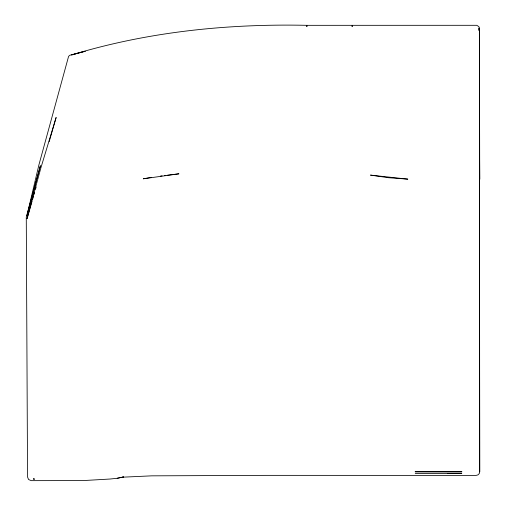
<?xml version="1.0" encoding="UTF-8"?>
<svg xmlns="http://www.w3.org/2000/svg" width="506" height="506" viewBox="0 0 506 506"><rect width="100%" height="100%" fill="white"/><g stroke="black" fill="none" stroke-linecap="round" stroke-linejoin="round"><path stroke-width="0.76" d="M479.422 28.791L479.713 471.807L479.233 473.597L477.923 474.906L476.133 475.387L266.668 475.362L151.699 475.842L122.37 477.196L117.19 478.284L109.973 479.03L83.092 480.586L31.302 480.656L28.589 479.543L27.552 477.013L26.274 217.188L40.398 165.702L26.957 215.613L38.892 164.956L68.601 56.337L69.866 55.236L85.236 51.258L71.593 54.952C147.613 31.802 227.599 23.618 306.864 25.332L476.816 25.306L478.821 26.628L479.277 27.488L478.923 30.379L478.973 28.026L479.422 28.791L479.726 179.345L479.435 124.476M32.03 201.344L27.033 218.725L40.904 167.777L56.134 117.443L49.183 141.629M32.466 199.832L33.548 196.05M33.984 194.538L34.636 192.274M35.502 189.25L36.154 186.98M117.19 478.284L123.666 476.924L122.37 477.196M151.503 177.366L143.306 178.795L178.941 173.811L167.448 175.184M160.554 176.006L162.084 175.822M164.38 175.544L165.917 175.367M447.487 473.597L461.807 473.597L415.211 473.565M479.713 471.807L479.435 168.821M306.87 25.838L306.864 26.527L306.87 25.838M352.151 25.838L352.144 26.521L352.151 25.838M461.807 471.807L415.211 471.775L461.807 471.807M407.741 179.13L388.564 177.72L370.474 175.114L407.741 179.13M34.022 479.637L33.889 478.41L34.022 479.637"/></g></svg>
